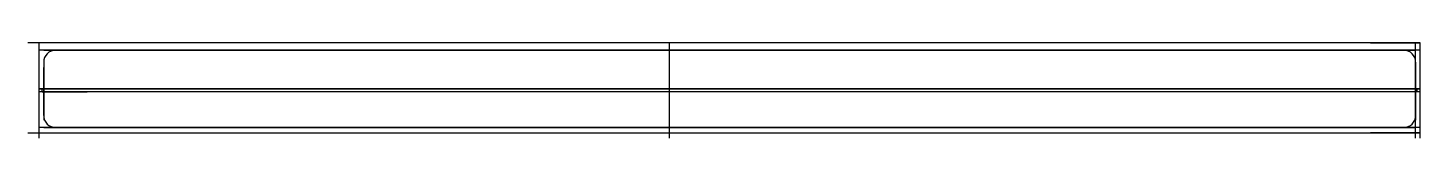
# Model space of a CAD drawing. Extents: x -27 to 9248, y -4 to 632.
import ezdxf

# ---------------------------------------------------------------- set-up
doc = ezdxf.new("R2010")
doc.units = 0
doc.layers.get('0').update_dxf_attribs({"linetype": 'CONTINUOUS'})

msp = doc.modelspace()

# ---------------------------------------------------------------- linework, layer by layer
at = {"linetype": 'CONTINUOUS'}
for p, q in [((9248.44, 632.26), (-27.21, 632.26)), ((48.44, -4.48), (48.44, 632.26)), ((378.44, 632.26), (48.44, 632.26)), ((48.44, 32.26), (48.44, 632.26)), ((9248.44, 632.26), (48.44, 632.26)), ((48.44, 32.26), (48.44, 632.26)), ((9248.44, 582.26), (48.44, 582.26)), ((78.44, 582.26), (9218.44, 582.26)), ((158.44, 582.26), (378.44, 582.26)), ((4248.44, -4.48), (4248.44, 632.26)), ((8918.44, 632.26), (9248.44, 632.26)), ((9138.44, 582.26), (8918.44, 582.26)), ((9218.44, -4.48), (9218.44, 632.26)), ((9248.44, -4.48), (9248.44, 632.26)), ((9248.44, 32.26), (9248.44, 632.26)), ((9248.44, 32.26), (9248.44, 632.26)), ((78.44, 502.26), (78.44, 117.26)), ((78.44, 147.26), (78.44, 467.26)), ((9218.44, 502.26), (9218.44, 117.26)), ((9218.44, 147.26), (9218.44, 467.26)), ((9248.44, 325.26), (48.44, 325.26)), ((48.44, 305.26), (48.44, 325.26)), ((48.44, 325.26), (9248.44, 325.26)), ((9248.44, 324.26), (48.44, 324.26)), ((9248.44, 324.26), (48.44, 324.26)), ((48.44, 304.26), (48.44, 324.26)), ((48.44, 324.26), (9248.44, 324.26)), ((9248.44, 305.26), (48.44, 305.26)), ((9248.44, 304.26), (48.44, 304.26)), ((68.44, 305.26), (68.44, 325.26)), ((68.44, 325.26), (9228.44, 325.26)), ((68.44, 304.26), (68.44, 324.26)), ((68.44, 324.26), (9228.44, 324.26)), ((68.44, 305.26), (368.44, 305.26)), ((68.44, 304.26), (368.44, 304.26)), ((9228.44, 305.26), (8928.44, 305.26)), ((9228.44, 304.26), (8928.44, 304.26)), ((9228.44, 305.26), (9228.44, 325.26)), ((9228.44, 304.26), (9228.44, 324.26)), ((9248.44, 305.26), (9248.44, 325.26)), ((9248.44, 304.26), (9248.44, 324.26)), ((-27.21, 32.26), (9248.44, 32.26)), ((9248.44, 67.26), (48.44, 67.26)), ((48.44, 32.26), (378.44, 32.26)), ((48.44, 32.26), (9248.44, 32.26)), ((78.44, 67.26), (9218.44, 67.26)), ((158.44, 67.26), (378.44, 67.26)), ((9138.44, 67.26), (8918.44, 67.26)), ((9248.44, 32.26), (8918.44, 32.26))]:
    msp.add_line(p, q, dxfattribs=at)
for centre, start, end in [((158.44, 502.26), 90, 180), ((9138.44, 502.26), 0, 90), ((158.44, 147.26), 180, 270), ((9138.44, 147.26), 270, 0)]:
    msp.add_arc(centre, 80, start, end, dxfattribs=at)

doc.saveas('drawing.dxf')
